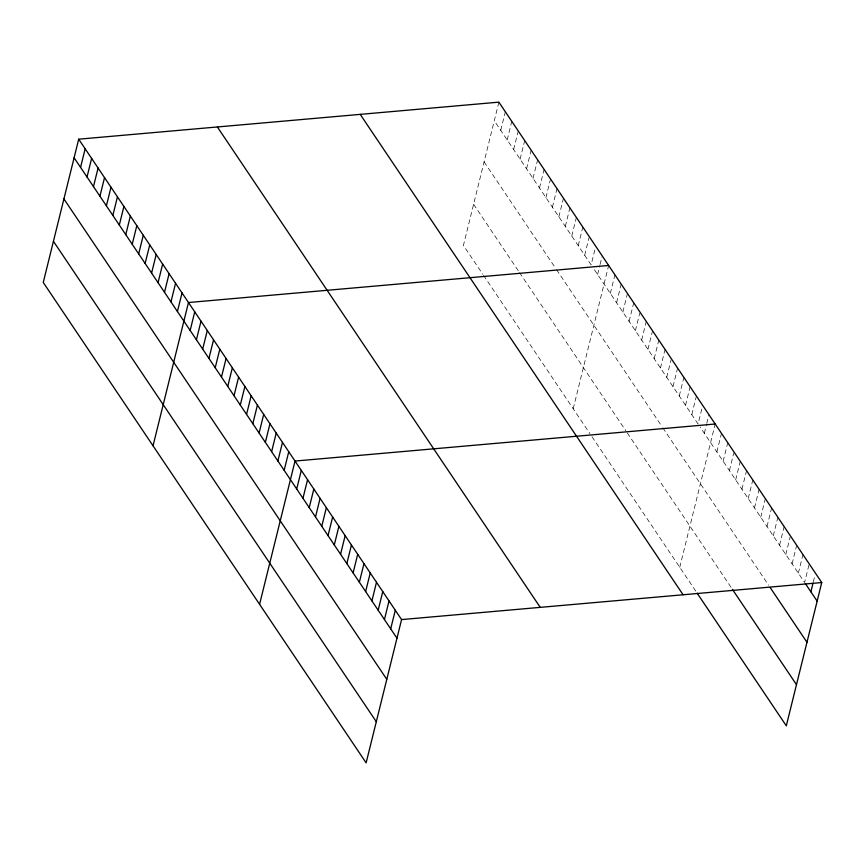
<?xml version="1.0" encoding="UTF-8"?>
<svg xmlns="http://www.w3.org/2000/svg" width="865" height="865" viewBox="0 0 865 865"><rect width="100%" height="100%" fill="white"/><g stroke="black" fill="none" stroke-linecap="round" stroke-linejoin="round"><path stroke-width="0.65" stroke-dasharray="4.33 3.24" d="M498.878 102.146L463.424 245.411L482.8 274.237M500.738 130.345L505.344 111.747M507.193 139.957L511.799 121.359M513.648 149.559L518.254 130.972M520.114 159.171L524.709 140.573M526.569 168.783L531.164 150.186M533.024 178.385L537.63 159.787M539.479 187.997L544.085 169.399M545.934 197.598L550.54 179.012M552.4 207.211L556.995 188.613M558.855 216.823L563.45 198.226M565.31 226.425L569.916 207.827M571.765 236.037L576.371 217.439M578.231 245.638L582.826 227.052M584.686 255.251L588.979 237.897M594.817 249.985L591.141 264.863L494.283 120.743M597.596 274.464L599.748 265.793M600.051 264.549L601.889 257.11M573.203 408.745L608.657 265.479M610.322 293.397L614.929 274.8M616.594 302.728L621.189 284.131M622.854 312.049L627.46 293.451M629.125 321.38L633.731 302.782M635.397 330.7L639.689 313.346M641.657 340.032L646.263 321.434M647.928 349.352L652.534 330.754M654.199 358.683L658.795 340.086M660.46 368.003L665.066 349.406M666.731 377.324L671.024 359.97M672.992 386.655L677.598 368.058M679.263 395.975L683.869 377.389M685.534 405.307L690.129 386.709M691.795 414.627L696.401 396.029M701.753 409.08L698.066 423.958L593.293 268.063M704.337 433.279L706.478 424.607M706.791 423.363L708.932 414.681M679.749 567.278L715.204 424.012M716.869 451.93L721.475 433.333M723.14 461.261L727.735 442.664M729.4 470.582L733.704 453.228M735.672 479.902L740.278 461.315M741.943 489.233L746.538 470.636M748.203 498.554L752.81 479.967M754.475 507.885L759.081 489.287M760.746 517.205L765.341 498.618M767.006 526.536L771.612 507.939M773.278 535.857L777.873 517.259M779.549 545.188L784.144 526.59M785.809 554.508L790.102 537.154M792.081 563.839L796.676 545.242M798.341 573.16L802.947 554.562M808.905 565.126L804.612 582.491L700.153 427.061M813.338 581.896L814.873 575.701M484.097 161.885L555.125 267.566M556.563 269.707L662.114 426.759M662.817 427.797L768.661 585.291M473.609 204.27L518.805 271.524M519.53 272.594L625.86 430.813M627.255 432.878L731.714 588.308M483.513 275.308L589.919 433.614M592.006 436.728L695.763 591.109"/><path stroke-width="1.3" d="M78.704 139.189L43.25 282.455L366.122 762.854L401.576 619.589L78.704 139.189L498.878 102.146L821.75 582.545L786.296 725.811L697.158 593.185M80.564 167.388L85.159 148.802M87.019 177.001L91.625 158.403M93.474 186.613L98.08 168.015M99.929 196.214L104.535 177.617M106.395 205.827L110.99 187.229M112.85 215.428L117.445 196.842M119.305 225.041L123.911 206.443M125.76 234.653L130.366 216.055M132.215 244.254L136.821 225.657M138.681 253.867L143.276 235.269M145.136 263.468L149.731 244.881M151.591 273.081L156.197 254.483M158.046 282.693L162.652 264.095M164.501 292.294L169.108 273.697M170.967 301.907L175.563 283.309M177.422 311.508L182.028 292.921M153.029 445.789L188.483 302.523L608.657 265.479M190.149 330.441L194.744 311.854M196.409 339.772L201.015 321.175M202.68 349.092L207.286 330.506M208.952 358.424L213.547 339.826M215.212 367.744L219.818 349.146M221.483 377.075L226.089 358.478M227.755 386.396L232.35 367.798M234.015 395.727L238.621 377.129M240.286 405.047L244.892 386.45M246.557 414.378L251.153 395.781M252.818 423.699L257.424 405.101M259.089 433.019L263.695 414.432M265.36 442.35L269.956 423.753M271.621 451.671L276.227 433.084M277.892 461.002L282.487 442.404M284.153 470.322L288.759 451.735M259.576 604.321L295.03 461.056L715.204 424.012M296.695 488.974L301.29 470.376M302.955 498.305L307.562 479.707M309.227 507.625L313.833 489.028M315.498 516.956L320.093 498.359M321.758 526.277L326.364 507.679M328.03 535.608L332.636 517.011M334.301 544.928L338.896 526.331M340.561 554.249L345.167 535.662M346.833 563.58L351.439 544.982M353.104 572.9L357.699 554.314M359.364 582.232L363.97 563.634M365.636 591.552L370.242 572.965M371.907 600.883L376.502 582.286M378.167 610.203L382.773 591.606M384.438 619.535L389.034 600.937M390.699 628.855L395.305 610.258M810.883 591.811L813.024 583.129M401.576 619.589L821.75 582.545M805.315 583.518L817.144 601.132M770.055 587.367L806.969 642.284M732.406 589.346L796.481 684.669M360.218 114.375L683.091 594.763M217.364 126.96L540.236 607.36M74.109 157.787L396.97 638.186M63.923 198.928L386.785 679.328M53.435 241.313L376.297 721.713"/></g></svg>
